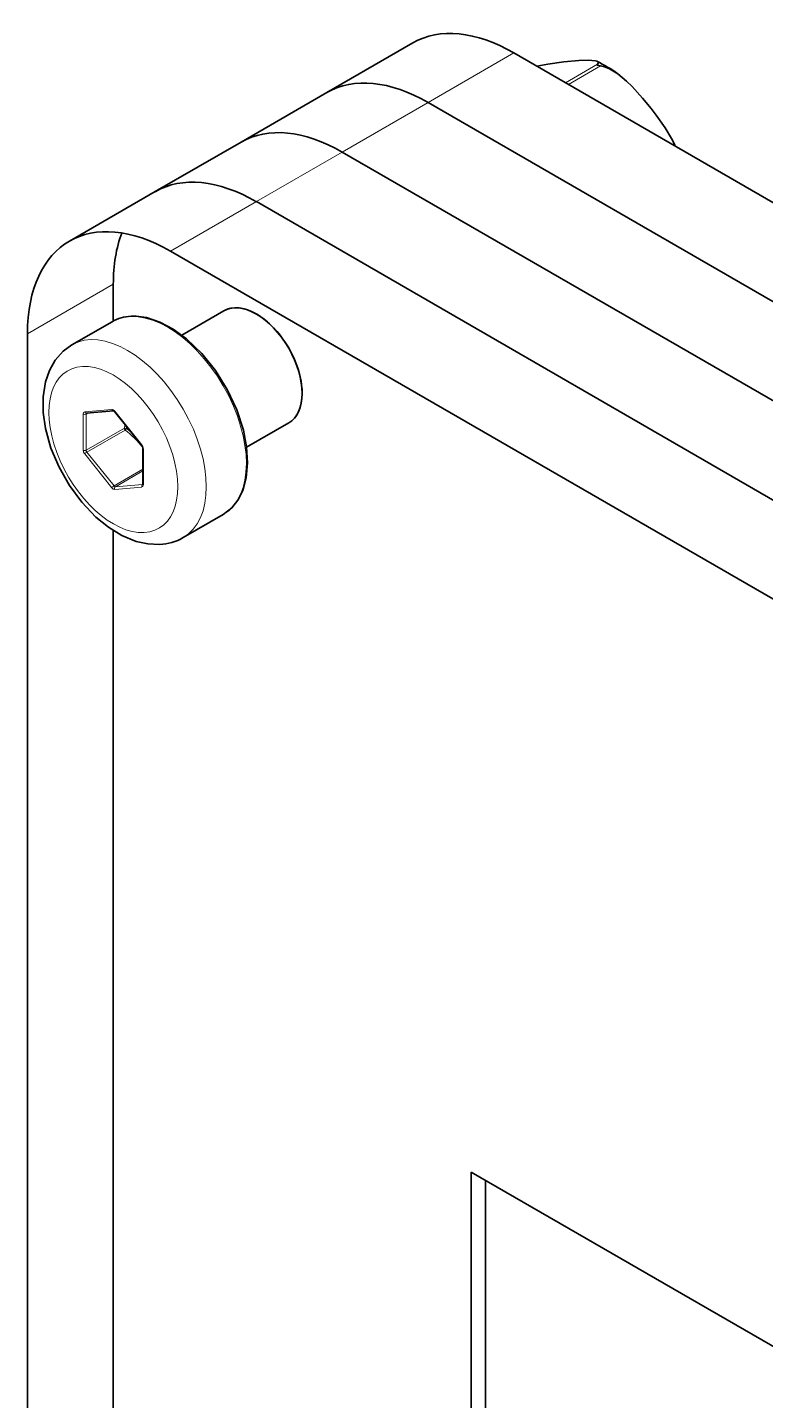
# Model space of a CAD drawing. Extents: x 291 to 834, y 188 to 661.
# Drawn here: x 670.62 to 688.86, y 626.8 to 660.73 of the extents above; entities that cross this region are included whole.
import ezdxf

# ---------------------------------------------------------------- set-up
doc = ezdxf.new("R2010")
doc.units = 0

msp = doc.modelspace()

# ---------------------------------------------------------------- linework, layer by layer
at = {"color": 7, "lineweight": 35, "ltscale": 0.061236}
for p, q in [((680.139, 660.344), (678.018, 659.119)), ((673.775, 656.67), (671.654, 655.445))]:
    msp.add_line(p, q, dxfattribs=at)
at = {"color": 7, "lineweight": 13, "ltscale": 0.061236}
msp.add_line((680.518, 658.871), (682.639, 660.096), dxfattribs=at)
at = {"color": 7, "lineweight": 35}
for p, q in [((729.138, 633.25), (682.639, 660.096)), ((727.017, 632.025), (680.518, 658.871)), ((727.017, 632.025), (680.518, 658.871)), ((724.896, 630.8), (678.396, 657.647)), ((724.896, 630.8), (678.396, 657.647)), ((722.774, 629.576), (676.275, 656.422)), ((722.774, 629.576), (676.275, 656.422)), ((720.653, 628.351), (674.154, 655.197)), ((670.618, 653.156), (670.618, 607.122)), ((672.74, 648.295), (672.74, 608.347)), ((672.74, 648.295), (672.74, 608.347)), ((681.582, 632.444), (681.582, 610.304)), ((717.478, 611.72), (681.582, 632.444)), ((681.936, 632.24), (681.936, 610.508))]:
    msp.add_line(p, q, dxfattribs=at)
at = {"color": 7, "lineweight": 13, "ltscale": 0.022842}
msp.add_line((684.706, 659.817), (683.914, 659.36), dxfattribs=at)
at = {"color": 7, "lineweight": 13, "ltscale": 0.022843}
msp.add_line((684.776, 659.776), (683.985, 659.319), dxfattribs=at)
at = {"color": 7, "lineweight": 35, "ltscale": 0.061238}
msp.add_line((678.018, 659.119), (675.896, 657.894), dxfattribs=at)
at = {"color": 7, "lineweight": 13, "ltscale": 0.061237}
for p, q in [((678.396, 657.647), (680.518, 658.871)), ((678.396, 657.647), (676.275, 656.422)), ((676.275, 656.422), (674.154, 655.197)), ((672.74, 654.381), (670.618, 653.156))]:
    msp.add_line(p, q, dxfattribs=at)
at = {"color": 7, "lineweight": 35, "ltscale": 0.061237}
msp.add_line((675.896, 657.894), (673.775, 656.67), dxfattribs=at)
at = {"color": 7, "lineweight": 35, "ltscale": 0.022699}
msp.add_line((672.74, 654.381), (672.74, 653.473), dxfattribs=at)
msp.add_line((672.74, 654.381), (672.74, 653.473), dxfattribs=at)
at = {"color": 7, "lineweight": 35, "ltscale": 0.030067}
msp.add_line((675.475, 653.725), (674.434, 653.124), dxfattribs=at)
at = {"color": 7, "lineweight": 35, "ltscale": 0.028577}
msp.add_line((672.708, 653.455), (671.718, 652.884), dxfattribs=at)
at = {"color": 7, "lineweight": 13, "ltscale": 0.022392}
for p, q in [((671.997, 651.175), (671.997, 650.279)), ((672.068, 651.175), (672.068, 650.279)), ((673.482, 649.422), (673.482, 650.317))]:
    msp.add_line(p, q, dxfattribs=at)
at = {"color": 7, "lineweight": 13, "ltscale": 0.016861}
for p, q in [((672.704, 651.285), (672.032, 651.225)), ((672.793, 649.377), (673.464, 649.437)), ((672.775, 649.311), (673.447, 649.371))]:
    msp.add_line(p, q, dxfattribs=at)
at = {"color": 7, "lineweight": 13, "ltscale": 0.001214}
msp.add_line((672.11, 651.199), (672.068, 651.175), dxfattribs=at)
at = {"color": 7, "lineweight": 35, "ltscale": 0.016861}
msp.add_line((672.744, 651.256), (672.072, 651.196), dxfattribs=at)
at = {"color": 7, "lineweight": 35, "ltscale": 0.026804}
msp.add_line((673.443, 650.398), (672.771, 651.233), dxfattribs=at)
at = {"color": 7, "lineweight": 13, "ltscale": 0.026804}
for p, q in [((673.447, 650.409), (672.775, 651.244)), ((672.032, 650.188), (672.704, 649.352))]:
    msp.add_line(p, q, dxfattribs=at)
at = {"color": 7, "lineweight": 13, "ltscale": 0.027277}
for p, q in [((673.013, 650.825), (672.068, 650.279)), ((673.03, 650.779), (672.086, 650.234))]:
    msp.add_line(p, q, dxfattribs=at)
at = {"color": 7, "lineweight": 13, "ltscale": 0.000703908}
msp.add_line((673.019, 650.852), (673.013, 650.825), dxfattribs=at)
at = {"color": 7, "lineweight": 13, "ltscale": 0.001499}
msp.add_line((673.019, 650.852), (673.03, 650.911), dxfattribs=at)
at = {"color": 7, "lineweight": 13, "ltscale": 0.001324}
msp.add_line((673.03, 650.779), (673.063, 650.82), dxfattribs=at)
at = {"color": 7, "lineweight": 13, "ltscale": 0.000714915}
msp.add_line((673.069, 650.849), (673.063, 650.82), dxfattribs=at)
at = {"color": 7, "lineweight": 13, "ltscale": 0.004038}
msp.add_line((673.063, 650.82), (673.187, 650.716), dxfattribs=at)
at = {"color": 7, "lineweight": 13, "ltscale": 0.000293865}
msp.add_line((673.069, 650.849), (673.071, 650.86), dxfattribs=at)
at = {"color": 7, "lineweight": 35, "ltscale": 0.030066}
msp.add_line((677.075, 650.954), (676.034, 650.353), dxfattribs=at)
at = {"color": 7, "lineweight": 13, "ltscale": 0.026805}
msp.add_line((672.086, 650.234), (672.757, 649.398), dxfattribs=at)
at = {"color": 7, "lineweight": 35, "ltscale": 0.022392}
msp.add_line((673.467, 649.442), (673.467, 650.338), dxfattribs=at)
at = {"color": 7, "lineweight": 13, "ltscale": 0.0205}
msp.add_line((673.467, 649.808), (672.757, 649.398), dxfattribs=at)
at = {"color": 7, "lineweight": 13, "ltscale": 0.01948}
msp.add_line((673.467, 649.767), (672.793, 649.377), dxfattribs=at)
at = {"color": 7, "lineweight": 35, "ltscale": 0.000189264}
msp.add_line((673.467, 649.442), (673.466, 649.435), dxfattribs=at)
at = {"color": 7, "lineweight": 35, "ltscale": 0.028578}
msp.add_line((675.458, 648.692), (674.468, 648.121), dxfattribs=at)
at = {"color": 7, "lineweight": 35}
for points in [[(683.209, 659.767), (683.478, 659.822), (683.871, 659.876), (684.246, 659.909), (684.473, 659.917), (684.658, 659.902), (684.69, 659.891)], [(684.69, 659.891), (684.713, 659.874), (684.721, 659.859), (684.721, 659.847), (684.706, 659.817)], [(684.776, 659.776), (684.702, 659.793), (684.706, 659.817)], [(684.776, 659.776), (684.878, 659.756), (685.002, 659.708), (685.207, 659.582)], [(685.207, 659.582), (685.422, 659.402), (685.56, 659.266), (685.816, 658.981), (686.03, 658.721)], [(686.536, 657.982), (686.377, 658.25), (686.158, 658.556), (686.03, 658.721)], [(675.458, 648.692), (675.672, 648.858), (675.821, 649.047), (675.946, 649.304), (676.024, 649.599), (676.057, 649.965), (676.033, 650.36), (675.953, 650.774), (675.789, 651.281), (675.556, 651.779), (675.264, 652.249), (674.924, 652.672), (674.551, 653.031), (674.223, 653.27), (673.89, 653.447), (673.559, 653.557), (673.302, 653.592), (673.179, 653.591)], [(671.718, 652.884), (671.501, 652.726), (671.307, 652.505), (671.163, 652.251), (671.068, 651.972), (671.009, 651.602), (671.01, 651.214), (671.066, 650.816), (671.199, 650.334), (671.398, 649.859), (671.655, 649.408), (671.961, 648.993), (672.307, 648.629), (672.622, 648.375), (672.954, 648.172), (673.302, 648.028), (673.593, 647.963), (673.883, 647.951)]]:
    msp.add_lwpolyline(points, dxfattribs=at)
for centre, radius, start, end in [((683.37, 657.097), 3.09, 53.5386, 64.7232), ((685.165, 657.266), 1.547, 20.1932, 27.5807), ((682.094, 655.695), 4.996, 24.8231, 27.2327), ((673.224, 652.547), 1.045, 92.4405, 119.5956), ((672.718, 651.196), 0.0644, 35.0056, 67.6149), ((673.362, 650.329), 0.106, 4.7011, 40.1215), ((673.823, 649.251), 1.302, 272.6327, 299.73)]:
    msp.add_arc(centre, radius, start, end, dxfattribs=at)
at = {"color": 7, "lineweight": 13}
msp.add_arc((671.614, 648.918), 2.339, 37.5688, 52.7265, dxfattribs=at)
at = {"color": 7, "lineweight": 35}
for centre, major_axis, start_param, end_param in [((682.639, 656.014), (-2.5, 4.33), 5.497787, 6.283185), ((680.518, 654.789), (-2.5, 4.33), 5.497787, 6.283185), ((680.518, 654.789), (-2.5, 4.33), 5.497787, 6.283185), ((678.396, 653.564), (-2.5, 4.33), 5.497787, 6.283185), ((678.396, 653.564), (-2.5, 4.33), 5.497787, 6.283185), ((676.275, 652.339), (-2.5, 4.33), 5.497787, 6.283185), ((676.275, 652.339), (-2.5, 4.33), 5.497787, 6.283185), ((674.154, 651.115), (-2.5, 4.33), 5.497787, 7.068583), ((676.275, 652.339), (-2.5, 4.33), 0.438149, 0.785398), ((676.275, 652.339), (-2.5, 4.33), 0.438149, 0.785398), ((676.275, 652.339), (-0.8, 1.386), 3.926991, 6.283185), ((676.275, 652.339), (-0.8, 1.386), 3.141593, 6.283185), ((676.275, 652.339), (-0.8, 1.386), 3.141593, 3.926991)]:
    msp.add_ellipse(centre, major_axis=major_axis, ratio=0.57735, start_param=start_param, end_param=end_param, dxfattribs=at)
at = {"color": 7, "lineweight": 13}
for centre, major_axis, ratio, start_param, end_param in [((674.083, 651.074), (-1.375, 2.382), 0.57735, 3.141622, 6.283214), ((673.093, 650.502), (-1.375, 2.382), 0.57735, 3.141622, 6.283214), ((672.74, 650.298), (-1.125, 1.949), 0.57735, 5.997787, 12.280972), ((672.068, 651.134), (-0.05, 0.0866), 0.57735, 6.021386, 7.068583), ((672.032, 651.195), (-0.05, 0), 0.57735, 0.785398, 2.356194), ((672.068, 651.245), (-0.0045, 0.0498), 0.788675, 1.921676, 3.141714), ((672.103, 651.154), (-0.025, 0.0433), 0.57735, 0, 0.785398), ((672.74, 651.194), (-0.05, 0.0866), 0.57735, 4.974188, 6.021386), ((672.74, 651.305), (-0.0045, 0.0498), 0.788675, 1.921676, 3.141714), ((672.81, 651.265), (0.0389, 0.0313), 0.211325, 2.509678, 3.141593), ((673.048, 650.804), (-0.0488, 0.0107), 0.394572, 4.480817, 5.603781), ((673.048, 650.804), (-0.025, 0.0433), 0.57735, 0.785398, 1.832596), ((672.068, 650.238), (-0.05, 0.0866), 0.57735, 0.785398, 1.832596), ((672.032, 650.299), (-0.05, 0), 0.57735, 0.785398, 2.356194), ((672.068, 650.208), (-0.0389, -0.0313), 0.211325, 4.080475, 5.651271), ((672.103, 650.259), (-0.025, 0.0433), 0.57735, 0.785398, 1.832596), ((673.482, 650.429), (0.0389, 0.0313), 0.211325, 2.509678, 3.141593), ((673.411, 650.358), (-0.05, 0.0866), 0.57735, 3.926991, 4.974188), ((673.517, 650.338), (0.05, 0), 0.57735, 3.141593, 3.926991), ((673.482, 649.392), (0.0045, -0.0498), 0.788675, 3.492472, 5.063268), ((673.411, 649.463), (-0.05, 0.0866), 0.57735, 2.879793, 3.926991), ((673.517, 649.442), (0.05, 0), 0.57735, 3.141593, 3.926991), ((672.74, 649.373), (-0.0389, -0.0313), 0.211325, 4.080475, 5.651271), ((672.74, 649.403), (-0.05, 0.0866), 0.57735, 1.832596, 2.879793), ((672.775, 649.423), (-0.025, 0.0433), 0.57735, 1.832596, 2.879793), ((672.81, 649.332), (0.0045, -0.0498), 0.788675, 3.492472, 5.063268)]:
    msp.add_ellipse(centre, major_axis=major_axis, ratio=ratio, start_param=start_param, end_param=end_param, dxfattribs=at)

doc.saveas('drawing.dxf')
